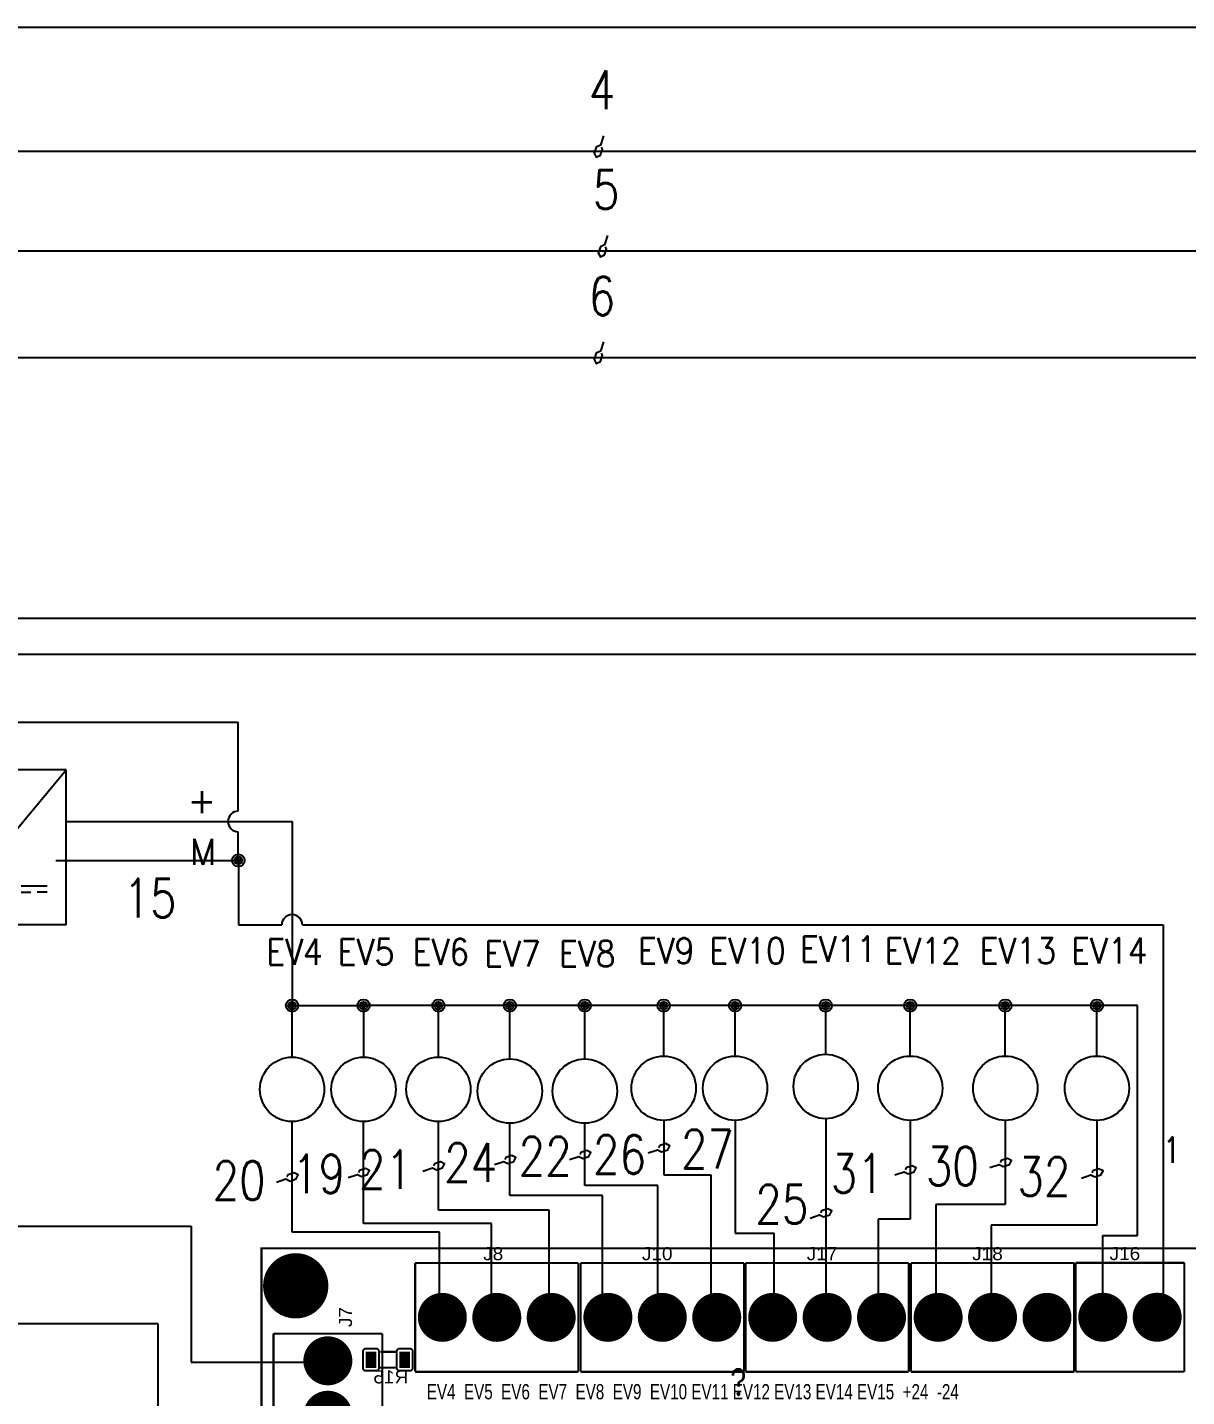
# Model space of a CAD drawing. Header units: inches. Extents: x 18.7 to 39.4, y 4.3 to 20.5.
# Drawn here: x 25.99 to 31.61, y 13.87 to 20.52 of the extents above; entities that cross this region are included whole.
import ezdxf
from ezdxf.enums import TextEntityAlignment as Align

# ---------------------------------------------------------------- set-up
doc = ezdxf.new("R2010")
doc.units = ezdxf.units.IN
doc.header["$MEASUREMENT"] = 0
for name, color, linetype in [('BLK_12AWG', 7, 'Continuous'), ('DESC', 250, 'Continuous'), ('SYMS', 7, 'Continuous'), ('TAGS', 150, 'Continuous'), ('TERMS', 123, 'Continuous'), ('WIREFIXED', 7, 'Continuous'), ('WIRES', 7, 'Continuous'), ('XREF', 7, 'Continuous')]:
    doc.layers.add(name, color=color, linetype=linetype)
doc.styles.get("Standard").update_dxf_attribs({"font": 'arial.ttf'})
doc.styles.add('WD', font='romans.shx')
doc.styles.add('WD_IEC', font='isocp2.shx', dxfattribs={"width": 0.9, "height": 4})

# ---------------------------------------------------------------- blocks, each defined once
blk = doc.blocks.new('RPAD')
blk.add_trace([(-0.5, -0.5), (-0.5, 0.5), (0.5, -0.5), (0.5, 0.5)])
blk = doc.blocks.new('EPAD')
at = {"const_width": 0.5}
blk.add_lwpolyline([(-0.25, 0, 1), (0.25, 0, 1)], format="xyb", close=True, dxfattribs=at)
blk = doc.blocks.new('NextionControlV4')
at = {"const_width": 0.008}
for points in [[(41.8232, 12.2592), (48.3286, 12.2592), (48.3286, 16.8025), (41.8232, 16.8025), (41.8232, 12.2592)], [(41.8232, 12.2592), (48.3286, 12.2592), (48.3286, 16.8025), (41.8232, 16.8025), (41.8232, 12.2592)], [(41.8232, 12.2592), (48.3286, 12.2592), (48.3286, 16.8025), (41.8232, 16.8025), (41.8232, 12.2592)], [(42.388, 16.7488), (42.388, 16.3488)], [(42.988, 16.7488), (42.388, 16.7488)], [(42.388, 16.7488), (42.388, 16.3488)], [(42.988, 16.7488), (42.388, 16.7488)], [(42.388, 16.7488), (42.388, 16.3488)], [(42.988, 16.7488), (42.388, 16.7488)], [(42.988, 16.7488), (42.988, 16.3488)], [(42.988, 16.7488), (42.988, 16.3488)], [(42.988, 16.7488), (42.988, 16.3488)], [(42.9963, 16.7488), (42.9963, 16.3488)], [(43.5963, 16.7488), (42.9963, 16.7488)], [(42.9963, 16.7488), (42.9963, 16.3488)], [(43.5963, 16.7488), (42.9963, 16.7488)], [(42.9963, 16.7488), (42.9963, 16.3488)], [(43.5963, 16.7488), (42.9963, 16.7488)], [(43.5963, 16.7488), (43.5963, 16.3488)], [(43.5963, 16.7488), (43.5963, 16.3488)], [(43.5963, 16.7488), (43.5963, 16.3488)], [(43.602, 16.7488), (43.602, 16.3488)], [(44.202, 16.7488), (43.602, 16.7488)], [(43.602, 16.7488), (43.602, 16.3488)], [(44.202, 16.7488), (43.602, 16.7488)], [(43.602, 16.7488), (43.602, 16.3488)], [(44.202, 16.7488), (43.602, 16.7488)], [(44.202, 16.7488), (44.202, 16.3488)], [(44.202, 16.7488), (44.202, 16.3488)], [(44.202, 16.7488), (44.202, 16.3488)], [(44.21, 16.7488), (44.21, 16.3488)], [(44.81, 16.7488), (44.21, 16.7488)], [(44.21, 16.7488), (44.21, 16.3488)], [(44.81, 16.7488), (44.21, 16.7488)], [(44.21, 16.7488), (44.21, 16.3488)], [(44.81, 16.7488), (44.21, 16.7488)], [(44.81, 16.7488), (44.81, 16.3488)], [(44.81, 16.7488), (44.81, 16.3488)], [(44.81, 16.7488), (44.81, 16.3488)], [(44.815, 16.7492), (44.815, 16.3492)], [(44.815, 16.7492), (45.215, 16.7492)], [(44.815, 16.7492), (44.815, 16.3492)], [(44.815, 16.7492), (45.215, 16.7492)], [(44.815, 16.7492), (44.815, 16.3492)], [(44.815, 16.7492), (45.215, 16.7492)], [(45.215, 16.7492), (45.215, 16.3492)], [(45.215, 16.7492), (45.215, 16.3492)], [(45.215, 16.7492), (45.215, 16.3492)], [(42.2673, 16.4891), (41.8673, 16.4891)], [(42.2673, 14.8891), (41.8673, 14.8891), (41.8673, 16.4891)], [(42.2673, 16.4891), (41.8673, 16.4891)], [(42.2673, 14.8891), (41.8673, 14.8891), (41.8673, 16.4891)], [(42.2673, 16.4891), (41.8673, 16.4891)], [(42.2673, 14.8891), (41.8673, 14.8891), (41.8673, 16.4891)], [(42.2673, 16.4891), (42.2673, 14.8891)], [(42.2673, 16.4891), (42.2673, 14.8891)], [(42.2673, 16.4891), (42.2673, 14.8891)], [(42.2597, 16.4221), (42.3187, 16.4221)], [(42.2597, 16.4221), (42.3187, 16.4221)], [(42.2597, 16.4221), (42.3187, 16.4221)], [(42.2587, 16.3641), (42.3187, 16.3641)], [(42.2587, 16.3641), (42.3187, 16.3641)], [(42.2587, 16.3641), (42.3187, 16.3641)], [(42.388, 16.3488), (42.988, 16.3488)], [(42.388, 16.3488), (42.988, 16.3488)], [(42.388, 16.3488), (42.988, 16.3488)], [(42.9963, 16.3488), (43.5963, 16.3488)], [(42.9963, 16.3488), (43.5963, 16.3488)], [(42.9963, 16.3488), (43.5963, 16.3488)], [(43.602, 16.3488), (44.202, 16.3488)], [(43.602, 16.3488), (44.202, 16.3488)], [(43.602, 16.3488), (44.202, 16.3488)], [(44.21, 16.3488), (44.81, 16.3488)], [(44.21, 16.3488), (44.81, 16.3488)], [(44.21, 16.3488), (44.81, 16.3488)], [(44.815, 16.3492), (45.215, 16.3492)], [(44.815, 16.3492), (45.215, 16.3492)], [(44.815, 16.3492), (45.215, 16.3492)]]:
    blk.add_lwpolyline(points, dxfattribs=at)
for points in [[(42.2057, 16.3531), (42.2457, 16.3531), (42.2468, 16.3531), (42.2478, 16.3533), (42.2487, 16.3535), (42.2497, 16.3538), (42.2505, 16.3542), (42.2514, 16.3547), (42.2521, 16.3553), (42.2528, 16.3559), (42.2535, 16.3567), (42.254, 16.3574), (42.2545, 16.3582), (42.255, 16.3591), (42.2553, 16.36), (42.2555, 16.361), (42.2557, 16.362), (42.2557, 16.3631), (42.2557, 16.4231), (42.2557, 16.4241), (42.2555, 16.4251), (42.2553, 16.4261), (42.255, 16.427), (42.2545, 16.4279), (42.254, 16.4287), (42.2535, 16.4295), (42.2528, 16.4302), (42.2521, 16.4308), (42.2514, 16.4314), (42.2505, 16.4319), (42.2497, 16.4323), (42.2487, 16.4326), (42.2478, 16.4329), (42.2468, 16.433), (42.2457, 16.4331), (42.2057, 16.4331), (42.2047, 16.433), (42.2037, 16.4329), (42.2027, 16.4326), (42.2018, 16.4323), (42.2009, 16.4319), (42.2001, 16.4314), (42.1993, 16.4308), (42.1986, 16.4302), (42.198, 16.4295), (42.1974, 16.4287), (42.1969, 16.4279), (42.1965, 16.427), (42.1962, 16.4261), (42.1959, 16.4251), (42.1958, 16.4241), (42.1957, 16.4231), (42.1957, 16.3631), (42.1958, 16.362), (42.1959, 16.361), (42.1962, 16.36), (42.1965, 16.3591), (42.1969, 16.3582), (42.1974, 16.3574), (42.198, 16.3567), (42.1986, 16.3559), (42.1993, 16.3553), (42.2001, 16.3547), (42.2009, 16.3542), (42.2018, 16.3538), (42.2027, 16.3535), (42.2037, 16.3533), (42.2047, 16.3531), (42.2057, 16.3531)], [(42.3297, 16.3531), (42.3697, 16.3531), (42.3708, 16.3531), (42.3718, 16.3533), (42.3727, 16.3535), (42.3737, 16.3538), (42.3745, 16.3542), (42.3754, 16.3547), (42.3761, 16.3553), (42.3768, 16.3559), (42.3775, 16.3567), (42.378, 16.3574), (42.3785, 16.3582), (42.379, 16.3591), (42.3793, 16.36), (42.3795, 16.361), (42.3797, 16.362), (42.3797, 16.3631), (42.3797, 16.4231), (42.3797, 16.4241), (42.3795, 16.4251), (42.3793, 16.4261), (42.379, 16.427), (42.3785, 16.4279), (42.378, 16.4287), (42.3775, 16.4295), (42.3768, 16.4302), (42.3761, 16.4308), (42.3754, 16.4314), (42.3745, 16.4319), (42.3737, 16.4323), (42.3727, 16.4326), (42.3718, 16.4329), (42.3708, 16.433), (42.3697, 16.4331), (42.3297, 16.4331), (42.3287, 16.433), (42.3277, 16.4329), (42.3267, 16.4326), (42.3258, 16.4323), (42.3249, 16.4319), (42.3241, 16.4314), (42.3233, 16.4308), (42.3226, 16.4302), (42.322, 16.4295), (42.3214, 16.4287), (42.3209, 16.4279), (42.3205, 16.427), (42.3202, 16.4261), (42.3199, 16.4251), (42.3198, 16.4241), (42.3197, 16.4231), (42.3197, 16.3631), (42.3198, 16.362), (42.3199, 16.361), (42.3202, 16.36), (42.3205, 16.3591), (42.3209, 16.3582), (42.3214, 16.3574), (42.322, 16.3567), (42.3226, 16.3559), (42.3233, 16.3553), (42.3241, 16.3547), (42.3249, 16.3542), (42.3258, 16.3538), (42.3267, 16.3535), (42.3277, 16.3533), (42.3287, 16.3531), (42.3297, 16.3531)]]:
    blk.add_lwpolyline(points, close=True)
for p, xscale, yscale in [((41.9492, 16.6647), 0.24, 0.24), ((42.488, 16.5488), 0.18, 0.18), ((42.688, 16.5488), 0.18, 0.18), ((42.888, 16.5488), 0.18, 0.18), ((43.0963, 16.5488), 0.18, 0.18), ((43.2963, 16.5488), 0.18, 0.18), ((43.4963, 16.5488), 0.18, 0.18), ((43.702, 16.5488), 0.18, 0.18), ((43.902, 16.5488), 0.18, 0.18), ((44.102, 16.5488), 0.18, 0.18), ((44.31, 16.5488), 0.18, 0.18), ((44.51, 16.5488), 0.18, 0.18), ((44.71, 16.5488), 0.18, 0.18), ((44.915, 16.5492), 0.18, 0.18), ((45.115, 16.5492), 0.18, 0.18), ((42.0673, 16.3891), 0.18, 0.18), ((42.0673, 16.1891), 0.18, 0.18)]:
    blk.add_blockref('EPAD', p, dxfattribs=dict(xscale=xscale, yscale=yscale))
at = {"xscale": 0.04, "yscale": 0.06, "rotation": 180}
for p in [(42.2257, 16.3931), (42.3497, 16.3931)]:
    blk.add_blockref('RPAD', p, dxfattribs=at)
for s, height, width, p in [('J8', 0.048, 1.041667, (42.638, 16.7588)), ('J8', 0.048, 1.041667, (42.638, 16.7588)), ('J8', 0.048, 1.041667, (42.638, 16.7588)), ('J10', 0.048, 1.041667, (43.2213, 16.7588)), ('J10', 0.048, 1.041667, (43.2213, 16.7588)), ('J10', 0.048, 1.041667, (43.2213, 16.7588)), ('J17', 0.048, 1.041667, (43.827, 16.7588)), ('J17', 0.048, 1.041667, (43.827, 16.7588)), ('J17', 0.048, 1.041667, (43.827, 16.7588)), ('J18', 0.048, 1.041667, (44.435, 16.7588)), ('J18', 0.048, 1.041667, (44.435, 16.7588)), ('J18', 0.048, 1.041667, (44.435, 16.7588)), ('J16', 0.048, 1.041667, (44.94, 16.7592)), ('J16', 0.048, 1.041667, (44.94, 16.7592)), ('J16', 0.048, 1.041667, (44.94, 16.7592)), ('EV4  EV5  EV6  EV7  EV8  EV9  EV10 EV11 EV12 EV13 EV14 EV15  +24  -24', 0.056, 0.714286, (42.4308, 16.2476)), ('EV4  EV5  EV6  EV7  EV8  EV9  EV10 EV11 EV12 EV13 EV14 EV15  +24  -24', 0.056, 0.714286, (42.4308, 16.2476)), ('EV4  EV5  EV6  EV7  EV8  EV9  EV10 EV11 EV12 EV13 EV14 EV15  +24  -24', 0.056, 0.714286, (42.4308, 16.2476))]:
    blk.add_text(s, height=height, dxfattribs=dict(width=width)).set_placement(p)
at = {"width": 1.041667}
blk.add_text('J7', height=0.048, rotation=90, dxfattribs=at).set_placement((42.156, 16.5131))
blk.add_text('J7', height=0.048, rotation=90, dxfattribs=at).set_placement((42.156, 16.5131))
blk.add_text('J7', height=0.048, rotation=90, dxfattribs=at).set_placement((42.156, 16.5131))
at = {"text_generation_flag": 2, "width": 1.041667}
blk.add_text('R15', height=0.048, dxfattribs=at).set_placement((42.3627, 16.3061))
blk.add_text('R15', height=0.048, dxfattribs=at).set_placement((42.3627, 16.3061))
blk.add_text('R15', height=0.048, dxfattribs=at).set_placement((42.3627, 16.3061))
blk = doc.blocks.new('VCR1')
blk.add_circle((0, 0), 0.1562)
at = {"style": 'WD', "width": 0.7}
for tag, p in [('INST', (0.2812, 0.4133)), ('LOC', (0.2812, 0.2437))]:
    blk.add_attdef(tag, text='', height=0.125, dxfattribs=at).set_placement(p, align=Align.TOP_LEFT)
at = {"linetype": 'Continuous', "style": 'WD', "flags": 8}
blk.add_attdef('TERM01', text='', height=0.125, dxfattribs=at).set_placement((-0.0312, 0.1812), align=Align.RIGHT)
at = {"color": 7, "style": 'WD', "flags": 1}
for tag, p in [('X2TERM01', (0, 0.1562)), ('X8TERM02', (0, -0.1562))]:
    blk.add_attdef(tag, p, '', height=0.0125, dxfattribs=at)
at = {"style": 'WD', "width": 0.9}
for tag, p in [('TAG1', (0.2, -0.0472)), ('DESC1', (-0.256, -1.0197)), ('DESC2', (-0.256, -1.1759)), ('DESC3', (-0.256, -1.3322))]:
    blk.add_attdef(tag, p, '', height=0.125, dxfattribs=at)
at = {"style": 'WD', "flags": 9}
blk.add_attdef('FAMILY', text='', height=0.01, dxfattribs=at).set_placement((-0.2191, -0.0659), align=Align.CENTER)
at = {"linetype": 'Continuous', "style": 'WD', "flags": 9}
blk.add_attdef('ASSYCODE', text='', height=0.01, dxfattribs=at).set_placement((-0.2229, -0.1181), align=Align.CENTER)
for tag, p in [('MFG', (-0.2211, -0.0986)), ('CAT', (-0.2211, -0.0835))]:
    blk.add_attdef(tag, text='', height=0.01, dxfattribs=at).set_placement(p, align=Align.MIDDLE)
at = {"linetype": 'Continuous', "style": 'WD', "flags": 8}
blk.add_attdef('TERM02', text='', height=0.125, dxfattribs=at).set_placement((-0.0312, -0.1781), align=Align.TOP_RIGHT)
at = {"style": 'WD', "width": 0.8, "flags": 8}
for tag, p in [('NO', (-0.256, -1.4884)), ('XREFNO', (-0.0229, -1.4884)), ('NC', (-0.256, -1.6447)), ('XREFNC', (-0.0229, -1.6447))]:
    blk.add_attdef(tag, p, '', height=0.125, dxfattribs=at)
blk = doc.blocks.new('WDDOT')
for radius in [0.03, 0.0187, 0.00929]:
    blk.add_circle((0, 0), radius)
blk = doc.blocks.new('HPW1_1PH')
for p, q in [((0, -0.625), (0.625, 0.125)), ((0.4066, -0.4373), (0.5317, -0.4373)), ((0.4066, -0.4686), (0.4535, -0.4686)), ((0.5317, -0.4686), (0.4848, -0.4686))]:
    blk.add_line(p, q)
blk.add_lwpolyline([(0.625, 0.125), (0, 0.125), (0, -0.625), (0.625, -0.625)], close=True)
for centre, start, end in [((0.175, -0.0387), 36.8699, 143.1301), ((0.245, 0.0138), 216.8699, 323.1301)]:
    blk.add_arc(centre, 0.0438, start, end)
at = {"style": 'WD_IEC'}
blk.add_text('1', height=0.084, dxfattribs=at).set_placement((0.105, -0.0124), align=Align.MIDDLE_RIGHT)
at = {"style": 'WD', "width": 0.7}
for tag, p in [('INST', (-0.2843, 0.7938)), ('LOC', (-0.2843, 0.6242)), ('RATING1', (-0.2843, 0.285)), ('XREF', (-0.2843, -0.691)), ('DESC1', (-0.2843, -0.8472)), ('DESC2', (-0.2843, -1.0035)), ('DESC3', (-0.2843, -1.1578))]:
    blk.add_attdef(tag, text='', height=0.125, dxfattribs=at).set_placement(p, align=Align.CENTER)
at = {"style": 'WD'}
blk.add_attdef('TAG1', text='', height=0.125, dxfattribs=at).set_placement((-0.2843, 0.4546), align=Align.CENTER)
at = {"linetype": 'Continuous', "style": 'WD', "flags": 9}
for tag, p in [('MFG', (0.8868, 0.2571)), ('CAT', (0.8888, 0.2765)), ('ASSYCODE', (0.8871, -0.5638))]:
    blk.add_attdef(tag, text='', height=0.01, dxfattribs=at).set_placement(p, align=Align.CENTER)
at = {"linetype": 'Continuous', "style": 'WD', "flags": 8}
for tag, p in [('TERM01', (-0.04, 0.04)), ('TERM04', (1.3525, -0.085)), ('TERM02', (-0.04, -0.2098)), ('TERM05', (1.3525, -0.335)), ('TERM03', (-0.04, -0.46))]:
    blk.add_attdef(tag, text='', height=0.125, dxfattribs=at).set_placement(p, align=Align.RIGHT)
at = {"style": 'WD'}
for tag, p, height, flags in [('X4TERM01', (0, 0), 0.0125, 1), ('X1TERM04', (0.625, -0.125), 0.0125, 1), ('X4TERM02', (0, -0.2498), 0.0125, 1), ('X1TERM05', (0.625, -0.375), 0.0125, 1), ('X4TERM03', (0, -0.5), 0.0125, 1), ('FAMILY', (0.8618, -0.4829), 0.01, 9)]:
    blk.add_attdef(tag, p, '', height=height, dxfattribs=dict(at, flags=flags))
blk = doc.blocks.new('WD_WNH')
at = {"linetype": 'Continuous', "style": 'WD', "width": 0.8}
blk.add_attdef('WIRENO', text='', height=0.125, dxfattribs=at).set_placement((0, 0.0625), align=Align.CENTER)
at = {"style": 'WD', "flags": 1}
for tag, p in [('W01USER', (0, 0.0781)), ('W02USER', (0, 0.0703)), ('W03USER', (0, 0.0625)), ('W04USER', (0, 0.0547)), ('W05USER', (0, 0.0469)), ('W06USER', (0, 0.0391)), ('W07USER', (0, 0.0312)), ('W08USER', (0, 0.0234)), ('W09USER', (0, 0.0156)), ('W10USER', (0, 0.0078))]:
    blk.add_attdef(tag, text='', height=0.005, dxfattribs=at).set_placement(p, align=Align.CENTER)
blk = doc.blocks.new('WD_WNV')
at = {"style": 'WD', "flags": 1}
for tag, p in [('W01USER', (-0.0625, 0.0938)), ('W02USER', (-0.0625, 0.0859)), ('W03USER', (-0.0625, 0.0781)), ('W04USER', (-0.0625, 0.0703)), ('W05USER', (-0.0625, 0.0625)), ('W06USER', (-0.0625, 0.0547)), ('W07USER', (-0.0625, 0.0469)), ('W08USER', (-0.0625, 0.0391)), ('W09USER', (-0.0625, 0.0312)), ('W10USER', (-0.0625, 0.0234))]:
    blk.add_attdef(tag, text='', height=0.005, dxfattribs=at).set_placement(p, align=Align.CENTER)
at = {"linetype": 'Continuous', "style": 'WD', "width": 0.8}
blk.add_attdef('WIRENO', text='', height=0.125, dxfattribs=at).set_placement((-0.05, 0), align=Align.MIDDLE_RIGHT)

msp = doc.modelspace()

# ---------------------------------------------------------------- linework, layer by layer
at = {"color": 7, "linetype": 'Continuous'}
msp.add_line((39.4087, 20.5161), (18.6587, 20.5161), dxfattribs=at)
at = {"layer": 'BLK_12AWG'}
for p, q in [((19.5714, 19.9155), (37.9464, 19.9155)), ((19.591, 19.4322), (37.966, 19.4322)), ((19.5714, 18.9155), (37.9464, 18.9155))]:
    msp.add_line(p, q, dxfattribs=at)
at = {"layer": 'WIREFIXED'}
for points in [[(28.7839, 19.9905), (28.7688, 19.9452), (28.749, 19.9353), (28.7391, 19.9057), (28.749, 19.8859), (28.7688, 19.8958), (28.7787, 19.9254), (28.7737, 19.9353)], [(28.8035, 19.5072), (28.7884, 19.4619), (28.7686, 19.452), (28.7587, 19.4223), (28.7686, 19.4026), (28.7884, 19.4125), (28.7982, 19.4421), (28.7933, 19.452)], [(28.7839, 18.9905), (28.7688, 18.9452), (28.749, 18.9353), (28.7391, 18.9057), (28.749, 18.8859), (28.7688, 18.8958), (28.7787, 18.9254), (28.7737, 18.9353)], [(29.0007, 15.0569), (29.0461, 15.072), (29.0658, 15.0622), (29.0955, 15.072), (29.1054, 15.0918), (29.0856, 15.1017), (29.056, 15.0918), (29.051, 15.0819)], [(27.9081, 14.9689), (27.9535, 14.984), (27.9732, 14.9741), (28.0029, 14.984), (28.0128, 15.0038), (27.993, 15.0137), (27.9634, 15.0038), (27.9584, 14.9939)], [(28.2546, 15), (28.3, 15.0151), (28.3198, 15.0052), (28.3494, 15.0151), (28.3593, 15.0348), (28.3395, 15.0447), (28.3099, 15.0348), (28.3049, 15.025)], [(28.6181, 15.0243), (28.6634, 15.0394), (28.6832, 15.0296), (28.7128, 15.0394), (28.7227, 15.0592), (28.7029, 15.0691), (28.6733, 15.0592), (28.6684, 15.0493)], [(30.658, 14.9852), (30.7034, 15.0003), (30.7231, 14.9904), (30.7528, 15.0003), (30.7627, 15.0201), (30.7429, 15.03), (30.7132, 15.0201), (30.7083, 15.0102)], [(27.1982, 14.9151), (27.2435, 14.9302), (27.2633, 14.9204), (27.2929, 14.9302), (27.3028, 14.95), (27.2831, 14.9599), (27.2534, 14.95), (27.2485, 14.9401)], [(27.5447, 14.9367), (27.5901, 14.9519), (27.6098, 14.942), (27.6395, 14.9519), (27.6493, 14.9716), (27.6296, 14.9815), (27.5999, 14.9716), (27.595, 14.9618)], [(30.1967, 14.9498), (30.2421, 14.9649), (30.2618, 14.9551), (30.2915, 14.9649), (30.3013, 14.9847), (30.2816, 14.9946), (30.2519, 14.9847), (30.247, 14.9748)], [(31.1022, 14.9348), (31.1476, 14.9499), (31.1673, 14.9401), (31.197, 14.9499), (31.2069, 14.9697), (31.1871, 14.9796), (31.1575, 14.9697), (31.1525, 14.9598)], [(29.7867, 14.7409), (29.832, 14.756), (29.8518, 14.7461), (29.8814, 14.756), (29.8913, 14.7758), (29.8715, 14.7857), (29.8419, 14.7758), (29.837, 14.7659)]]:
    msp.add_lwpolyline(points, dxfattribs=at)
at = {"layer": 'WIRES'}
for p, q in [((24.0401, 17.6502), (35.9276, 17.6502)), ((25.0864, 17.4756), (36.2801, 17.4756)), ((23.8389, 17.1452), (27.0123, 17.1452)), ((27.0123, 16.7143), (27.0123, 17.1452)), ((26.1776, 16.6643), (27.2732, 16.6643)), ((27.0123, 16.4755), (27.0123, 16.6143)), ((27.2732, 16.6643), (27.2732, 15.7711)), ((26.1271, 16.4755), (27.0131, 16.4755)), ((27.0131, 16.4755), (27.0131, 16.1623)), ((27.0131, 16.1623), (27.2232, 16.1623)), ((27.3232, 16.1623), (31.4992, 16.1623)), ((31.4992, 16.1623), (31.4992, 14.2491)), ((27.2732, 15.5211), (27.2732, 15.7711)), ((27.2732, 15.7711), (27.6197, 15.7711)), ((27.6197, 15.7711), (27.6197, 15.5211)), ((27.9831, 15.7711), (27.6197, 15.7711)), ((27.9831, 15.5211), (27.9831, 15.7711)), ((28.3296, 15.7711), (27.9831, 15.7711)), ((28.3296, 15.5127), (28.3296, 15.7711)), ((28.6931, 15.7711), (28.3296, 15.7711)), ((28.6931, 15.5127), (28.6931, 15.7711)), ((29.0757, 15.7711), (28.6931, 15.7711)), ((29.0757, 15.5267), (29.0757, 15.7711)), ((29.4222, 15.7711), (29.0757, 15.7711)), ((29.4222, 15.5267), (29.4222, 15.7711)), ((29.8617, 15.7711), (29.4222, 15.7711)), ((29.8617, 15.5352), (29.8617, 15.7711)), ((30.2717, 15.7711), (29.8617, 15.7711)), ((30.2717, 15.5267), (30.2717, 15.7711)), ((30.733, 15.7711), (30.2717, 15.7711)), ((30.733, 15.5267), (30.733, 15.7711)), ((31.1772, 15.7711), (30.733, 15.7711)), ((31.1772, 15.5267), (31.1772, 15.7711)), ((31.3743, 15.7711), (31.1772, 15.7711)), ((31.3743, 14.6559), (31.3743, 15.7711)), ((29.0757, 15.2142), (29.0757, 14.9497)), ((29.4222, 15.2142), (29.4222, 14.668)), ((29.8617, 15.2227), (29.8617, 14.3091)), ((30.2717, 15.2142), (30.2717, 14.7354)), ((30.733, 15.2142), (30.733, 14.8061)), ((31.1772, 15.2142), (31.1772, 14.7054)), ((27.2732, 14.6716), (27.2732, 15.2086)), ((27.6197, 14.7149), (27.6197, 15.2086)), ((27.9831, 14.7792), (27.9831, 15.2086)), ((28.3296, 14.8497), (28.3296, 15.2002)), ((28.6931, 14.8985), (28.6931, 15.2002)), ((29.0757, 14.9497), (29.3039, 14.9497)), ((29.3039, 14.9497), (29.3039, 14.2669)), ((29.0476, 14.8985), (28.6931, 14.8985)), ((29.0476, 14.3011), (29.0476, 14.8985)), ((28.7787, 14.8497), (28.3296, 14.8497)), ((28.7787, 14.29), (28.7787, 14.8497)), ((28.5199, 14.7792), (27.9831, 14.7792)), ((28.5199, 14.2545), (28.5199, 14.7792)), ((30.733, 14.8061), (30.3952, 14.8061)), ((30.3952, 14.8061), (30.3952, 14.2579)), ((24.7374, 14.7006), (26.7829, 14.7006)), ((26.7829, 14.7006), (26.7829, 14.0418)), ((28.241, 14.7149), (27.6197, 14.7149)), ((28.241, 14.2461), (28.241, 14.7149)), ((30.2717, 14.7354), (30.1158, 14.7354)), ((30.1158, 14.7354), (30.1158, 14.2621)), ((31.1772, 14.7054), (30.6642, 14.7054)), ((30.6642, 14.7054), (30.6642, 14.2614)), ((27.9875, 14.6716), (27.2732, 14.6716)), ((27.9875, 14.2883), (27.9875, 14.6716)), ((29.4222, 14.668), (29.6114, 14.668)), ((29.6114, 14.3096), (29.6114, 14.668)), ((31.206, 14.2491), (31.206, 14.6559)), ((31.206, 14.6559), (31.3743, 14.6559)), ((24.7053, 14.2289), (26.6221, 14.2289)), ((26.6221, 14.2289), (26.6221, 13.7935)), ((26.7829, 14.0418), (27.4117, 14.0418)), ((27.4117, 14.0418), (27.4117, 14.0126))]:
    msp.add_line(p, q, dxfattribs=at)
for centre, start, end in [((27.0123, 16.6643), 90, 270), ((27.2732, 16.1623), 0, 180)]:
    msp.add_arc(centre, 0.05, start, end, dxfattribs=at)

# ---------------------------------------------------------------- block references
at = {"xscale": 1.32, "yscale": 1.32, "zscale": 1.32}
msp.add_blockref('NextionControlV4', (-28.0821, -7.5854), dxfattribs=at)
at = {"layer": 'SYMS'}
ref = msp.add_blockref('HPW1_1PH', (25.5526, 16.7893), dxfattribs=at)
ref.add_attrib('TERM01', 'L', dxfattribs={"layer": 'TERMS', "linetype": 'Continuous', "height": 0.125, "style": 'WD', "flags": 8}).set_placement((25.5126, 16.8293), align=Align.RIGHT)
ref.add_attrib('TERM02', 'PE', dxfattribs={"layer": 'TERMS', "linetype": 'Continuous', "height": 0.125, "style": 'WD', "flags": 8}).set_placement((25.5126, 16.5795), align=Align.RIGHT)
ref.add_attrib('TERM03', 'N', dxfattribs={"layer": 'TERMS', "linetype": 'Continuous', "height": 0.125, "style": 'WD', "flags": 8}).set_placement((25.5126, 16.3293), align=Align.RIGHT)
ref.add_attrib('TERM04', '+', dxfattribs={"layer": 'TERMS', "linetype": 'Continuous', "height": 0.125, "style": 'WD', "flags": 8}).set_placement((26.9051, 16.7043), align=Align.RIGHT)
ref.add_attrib('TERM05', 'M', dxfattribs={"layer": 'TERMS', "linetype": 'Continuous', "height": 0.125, "style": 'WD', "flags": 8}).set_placement((26.9051, 16.4543), align=Align.RIGHT)
ref.add_attrib('TAG1', 'G1', dxfattribs={"layer": 'TAGS', "height": 0.125, "style": 'WD'}).set_placement((25.8562, 17.0197), align=Align.CENTER)
ref.add_attrib('DESC2', '4.5A', dxfattribs={"layer": 'DESC', "height": 0.125, "style": 'WD', "width": 0.7}).set_placement((25.2684, 15.7858), align=Align.CENTER)
ref.add_attrib('DESC1', '24VDC', dxfattribs={"layer": 'DESC', "height": 0.125, "style": 'WD', "width": 0.7}).set_placement((25.2684, 15.9421), align=Align.CENTER)
for p in [(27.0123, 16.4755), (27.2732, 15.7711), (27.6197, 15.7711), (27.9831, 15.7711), (28.3296, 15.7711), (28.6931, 15.7711), (29.0757, 15.7711), (29.4222, 15.7711), (29.8617, 15.7711), (30.2717, 15.7711), (30.733, 15.7711), (31.1772, 15.7711)]:
    msp.add_blockref('WDDOT', p, dxfattribs=at)
ref = msp.add_blockref('VCR1', (27.2732, 15.3649), dxfattribs=at)
ref.add_attrib('TAG1', 'EV4', (27.1478, 15.9694), dxfattribs={"layer": 'TAGS', "height": 0.125, "style": 'WD', "width": 0.9})
ref = msp.add_blockref('VCR1', (27.6197, 15.3649), dxfattribs=at)
ref.add_attrib('TAG1', 'EV5', (27.4943, 15.9694), dxfattribs={"layer": 'TAGS', "height": 0.125, "style": 'WD', "width": 0.9})
ref = msp.add_blockref('VCR1', (27.9831, 15.3649), dxfattribs=at)
ref.add_attrib('TAG1', 'EV6', (27.8577, 15.9694), dxfattribs={"layer": 'TAGS', "height": 0.125, "style": 'WD', "width": 0.9})
ref = msp.add_blockref('VCR1', (28.3296, 15.3564), dxfattribs=at)
ref.add_attrib('TAG1', 'EV7', (28.2043, 15.9609), dxfattribs={"layer": 'TAGS', "height": 0.125, "style": 'WD', "width": 0.9})
ref = msp.add_blockref('VCR1', (28.6931, 15.3564), dxfattribs=at)
ref.add_attrib('TAG1', 'EV8', (28.5677, 15.9609), dxfattribs={"layer": 'TAGS', "height": 0.125, "style": 'WD', "width": 0.9})
ref = msp.add_blockref('VCR1', (29.0757, 15.3704), dxfattribs=at)
ref.add_attrib('TAG1', 'EV9', (28.9504, 15.9749), dxfattribs={"layer": 'TAGS', "height": 0.125, "style": 'WD', "width": 0.9})
ref = msp.add_blockref('VCR1', (29.4222, 15.3704), dxfattribs=at)
ref.add_attrib('XREFNO', '?', (29.3993, 13.882), dxfattribs={"layer": 'XREF', "height": 0.125, "style": 'WD', "width": 0.8, "flags": 8})
ref.add_attrib('TAG1', 'EV10', (29.2969, 15.9749), dxfattribs={"layer": 'TAGS', "height": 0.125, "style": 'WD', "width": 0.9})
ref = msp.add_blockref('VCR1', (29.8617, 15.3789), dxfattribs=at)
ref.add_attrib('TAG1', 'EV11', (29.7363, 15.9835), dxfattribs={"layer": 'TAGS', "height": 0.125, "style": 'WD', "width": 0.9})
ref = msp.add_blockref('VCR1', (30.2717, 15.3705), dxfattribs=at)
ref.add_attrib('TAG1', 'EV12', (30.1463, 15.975), dxfattribs={"layer": 'TAGS', "height": 0.125, "style": 'WD', "width": 0.9})
ref = msp.add_blockref('VCR1', (30.733, 15.3705), dxfattribs=at)
ref.add_attrib('TAG1', 'EV13', (30.6076, 15.975), dxfattribs={"layer": 'TAGS', "height": 0.125, "style": 'WD', "width": 0.9})
ref = msp.add_blockref('VCR1', (31.1772, 15.3705), dxfattribs=at)
ref.add_attrib('TAG1', 'EV14', (31.0518, 15.975), dxfattribs={"layer": 'TAGS', "height": 0.125, "style": 'WD', "width": 0.9})
at = {"layer": 'WIREFIXED'}
ref = msp.add_blockref('WD_WNH', (28.7589, 19.9155), dxfattribs=dict(at, xscale=1.5, yscale=1.5, zscale=1.5))
ref.add_attrib('WIRENOF', '4', dxfattribs={"linetype": 'Continuous', "height": 0.1875, "style": 'WD', "width": 0.8}).set_placement((28.7767, 20.0627), align=Align.BOTTOM_CENTER)
ref = msp.add_blockref('WD_WNH', (28.7785, 19.4322), dxfattribs=dict(at, xscale=1.5, yscale=1.5, zscale=1.5))
ref.add_attrib('WIRENOF', '5', dxfattribs={"linetype": 'Continuous', "height": 0.1875, "style": 'WD', "width": 0.8}).set_placement((28.7963, 19.5793), align=Align.BOTTOM_CENTER)
ref = msp.add_blockref('WD_WNH', (28.7589, 18.9155), dxfattribs=dict(at, xscale=1.5, yscale=1.5, zscale=1.5))
ref.add_attrib('WIRENOF', '6', dxfattribs={"linetype": 'Continuous', "height": 0.1875, "style": 'WD', "width": 0.8}).set_placement((28.7767, 19.0627), align=Align.BOTTOM_CENTER)
ref = msp.add_blockref('WD_WNH', (26.5665, 15.9956), dxfattribs=dict(at, xscale=1.5, yscale=1.5, zscale=1.5))
ref.add_attrib('WIRENOF', '15', dxfattribs={"linetype": 'Continuous', "height": 0.1875, "style": 'WD', "width": 0.8}).set_placement((26.5843, 16.1427), align=Align.BOTTOM_CENTER)
ref = msp.add_blockref('WD_WNV', (29.545, 15.0931), dxfattribs=dict(at, xscale=1.5, yscale=1.5, zscale=1.5))
ref.add_attrib('WIRENOF', '27', dxfattribs={"linetype": 'Continuous', "height": 0.1875, "style": 'WD', "width": 0.8}).set_placement((29.4167, 15.0753), align=Align.MIDDLE_RIGHT)
ref = msp.add_blockref('WD_WNV', (28.3964, 15.0272), dxfattribs=dict(at, xscale=1.5, yscale=1.5, zscale=1.5))
ref.add_attrib('WIRENOF', '24', dxfattribs={"linetype": 'Continuous', "height": 0.1875, "style": 'WD', "width": 0.8}).set_placement((28.268, 15.0094), align=Align.MIDDLE_RIGHT)
ref = msp.add_blockref('WD_WNV', (28.7577, 15.0582), dxfattribs=dict(at, xscale=1.5, yscale=1.5, zscale=1.5))
ref.add_attrib('WIRENOF', '22', dxfattribs={"linetype": 'Continuous', "height": 0.1875, "style": 'WD', "width": 0.8}).set_placement((28.6294, 15.0404), align=Align.MIDDLE_RIGHT)
ref = msp.add_blockref('WD_WNV', (29.1184, 15.066), dxfattribs=dict(at, xscale=1.5, yscale=1.5, zscale=1.5))
ref.add_attrib('WIRENOF', '26', dxfattribs={"linetype": 'Continuous', "height": 0.1875, "style": 'WD', "width": 0.8}).set_placement((28.99, 15.0482), align=Align.MIDDLE_RIGHT)
ref = msp.add_blockref('WD_WNV', (30.733, 15.0102), dxfattribs=dict(at, xscale=1.5, yscale=1.5, zscale=1.5))
ref.add_attrib('WIRENOF', '30', dxfattribs={"linetype": 'Continuous', "height": 0.1875, "style": 'WD', "width": 0.8}).set_placement((30.6046, 14.9924), align=Align.MIDDLE_RIGHT)
ref = msp.add_blockref('WD_WNV', (31.6928, 15.1081), dxfattribs=at)
ref.add_attrib('WIRENOF', '1', dxfattribs={"linetype": 'Continuous', "height": 0.125, "style": 'WD', "width": 0.8}).set_placement((31.5822, 15.0713), align=Align.MIDDLE_RIGHT)
ref = msp.add_blockref('WD_WNV', (27.2732, 14.9401), dxfattribs=dict(at, xscale=1.5, yscale=1.5, zscale=1.5))
ref.add_attrib('WIRENOF', '20', dxfattribs={"linetype": 'Continuous', "height": 0.1875, "style": 'WD', "width": 0.8}).set_placement((27.1448, 14.9223), align=Align.MIDDLE_RIGHT)
ref = msp.add_blockref('WD_WNV', (27.6587, 14.973), dxfattribs=dict(at, xscale=1.5, yscale=1.5, zscale=1.5))
ref.add_attrib('WIRENOF', '19', dxfattribs={"linetype": 'Continuous', "height": 0.1875, "style": 'WD', "width": 0.8}).set_placement((27.5303, 14.9552), align=Align.MIDDLE_RIGHT)
ref = msp.add_blockref('WD_WNV', (27.9831, 14.9939), dxfattribs=dict(at, xscale=1.5, yscale=1.5, zscale=1.5))
ref.add_attrib('WIRENOF', '21', dxfattribs={"linetype": 'Continuous', "height": 0.1875, "style": 'WD', "width": 0.8}).set_placement((27.8548, 14.9761), align=Align.MIDDLE_RIGHT)
ref = msp.add_blockref('WD_WNV', (30.2717, 14.9748), dxfattribs=dict(at, xscale=1.5, yscale=1.5, zscale=1.5))
ref.add_attrib('WIRENOF', '31', dxfattribs={"linetype": 'Continuous', "height": 0.1875, "style": 'WD', "width": 0.8}).set_placement((30.1433, 14.957), align=Align.MIDDLE_RIGHT)
ref = msp.add_blockref('WD_WNV', (31.1772, 14.9598), dxfattribs=dict(at, xscale=1.5, yscale=1.5, zscale=1.5))
ref.add_attrib('WIRENOF', '32', dxfattribs={"linetype": 'Continuous', "height": 0.1875, "style": 'WD', "width": 0.8}).set_placement((31.0489, 14.942), align=Align.MIDDLE_RIGHT)
ref = msp.add_blockref('WD_WNV', (29.9057, 14.8257), dxfattribs=dict(at, xscale=1.5, yscale=1.5, zscale=1.5))
ref.add_attrib('WIRENOF', '25', dxfattribs={"linetype": 'Continuous', "height": 0.1875, "style": 'WD', "width": 0.8}).set_placement((29.7774, 14.8079), align=Align.MIDDLE_RIGHT)

doc.saveas('drawing.dxf')
